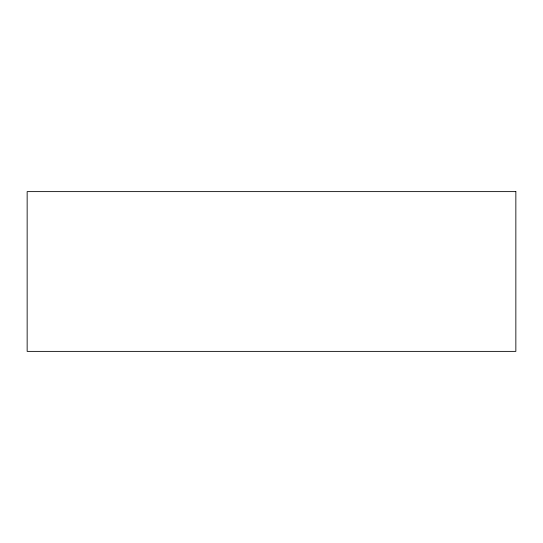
<?xml version="1.0" encoding="UTF-8"?>
<svg xmlns="http://www.w3.org/2000/svg" width="543" height="543" viewBox="0 0 543 543"><rect width="100%" height="100%" fill="white"/><g stroke="black" fill="none" stroke-linecap="round" stroke-linejoin="round"><path stroke-width="0.81" d="M515.85 191.618L27.15 191.618L27.15 351.382L515.85 351.382L515.85 191.618"/></g></svg>
